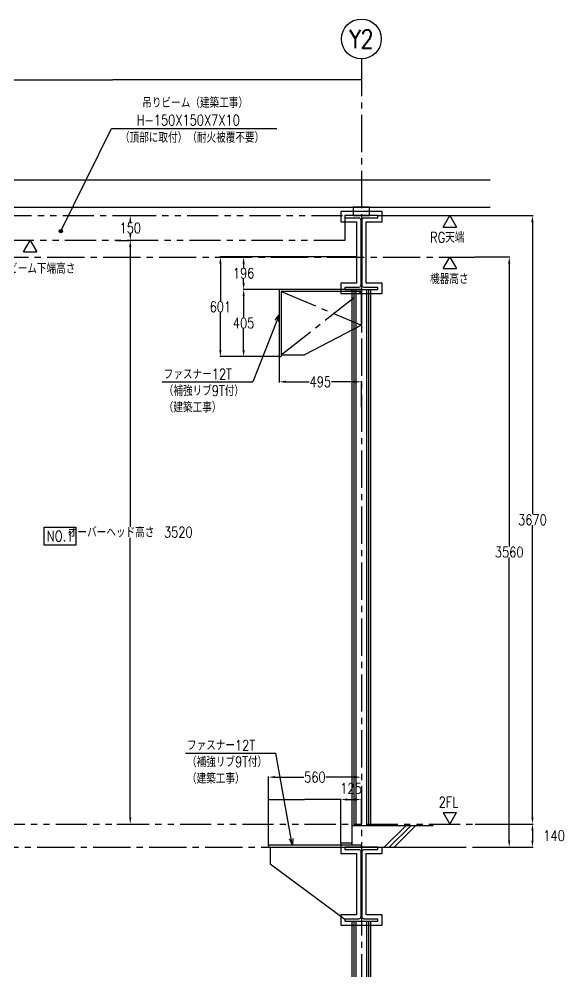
# Model space of a CAD drawing. Extents: x 1780 to 16224, y 361 to 9566.
# Drawn here: x 12283 to 15581, y 3252 to 9000 of the extents above; entities that cross this region are included whole.
import ezdxf
from ezdxf.enums import TextEntityAlignment as Align

# ---------------------------------------------------------------- set-up
doc = ezdxf.new("R2010")
doc.units = 0
doc.header["$LTSCALE"] = 300
doc.header["$MEASUREMENT"] = 0
doc.linetypes.add('CENTER2', pattern=[1.125, 0.75, -0.125, 0.125, -0.125])
doc.linetypes.add('PHANTOM2', pattern=[1.25, 0.625, -0.125, 0.125, -0.125, 0.125, -0.125])
doc.layers.get('0').update_dxf_attribs({"linetype": 'CONTINUOUS'})
doc.layers.get('DEFPOINTS').update_dxf_attribs({"color": 8, "linetype": 'CONTINUOUS'})
for name, color, linetype in [('01-寸法１', 6, 'CONTINUOUS'), ('01-梁_S', 7, 'CONTINUOUS'), ('ZZ-BUILD-AXIS-T', 7, 'CENTER2'), ('ZZ-BUILD-BLN-T', 7, 'CONTINUOUS'), ('ZZ-BUILD-W', 3, 'CONTINUOUS'), ('ZZ-COMMENT', 6, 'CONTINUOUS'), ('ZZ-COMMENT-STL', 6, 'CONTINUOUS'), ('ZZ-DIM-COM1', 6, 'CONTINUOUS'), ('ZZ-DIM-COM2', 7, 'CONTINUOUS'), ('ZZ-KIKI-ALL', 7, 'CONTINUOUS'), ('ZZ-OBJE', 3, 'CONTINUOUS')]:
    doc.layers.add(name, color=color, linetype=linetype)
doc.styles.add('MITOH', font='romans.shx', dxfattribs={"width": 0.8, "bigfont": 'extfont.shx'})
doc.dimstyles.get("Standard").update_dxf_attribs({"dimtxt": 0.18, "dimasz": 0.18, "dimexe": 0.18, "dimexo": 0.0625, "dimgap": 0.09, "dimtad": 0, "dimtih": 1, "dimtoh": 1, "dimzin": 0, "dimdsep": 46, "dimtxsty": 'MITOH', "dimcen": 0.09, "dimadec": 0, "dimazin": 0, "dimtfac": 1, "dimtofl": 0, "dimtmove": 2, "dimatfit": 3, "dimfxl": 1, "dimtolj": 1, "dimarcsym": 0})

# ---------------------------------------------------------------- blocks, each defined once
blk = doc.blocks.new('*D831')
at = {"layer": 'DEFPOINTS', "color": 0, "transparency": 16777216}
for p in [(14347.1, 4443.3), (14347.1, 4427.1), (13787.1, 4016.5)]:
    blk.add_point(p, dxfattribs=at)
at = {"layer": 'ZZ-DIM-COM1', "color": 0, "lineweight": -2, "transparency": 16777216}
for p, q in [((13787.1, 4017.7), (13787.1, 4430.7)), ((13827.1, 4427.1), (14000.5, 4427.1)), ((14307.1, 4427.1), (14133.7, 4427.1)), ((14347.1, 4442), (14347.1, 4423.5))]:
    blk.add_line(p, q, dxfattribs=at)
at = {"layer": 'ZZ-DIM-COM1', "color": 0, "transparency": 16777216}
for points in [[(13827.1, 4433.7), (13827.1, 4420.4), (13787.1, 4427.1)], [(14307.1, 4433.7), (14307.1, 4420.4), (14347.1, 4427.1)]]:
    blk.add_solid(points, dxfattribs=at)
at = {"layer": 'ZZ-DIM-COM1', "color": 0, "transparency": 16777216, "insert": (14067.1, 4427.1), "char_height": 63, "attachment_point": 5, "style": 'MITOH'}
blk.add_mtext('\\A1;560', dxfattribs=at)
blk = doc.blocks.new('*D833')
at = {"layer": 'DEFPOINTS', "color": 0, "transparency": 16777216}
for p in [(14347.1, 8653.6), (14347.1, 8633.7), (11347.1, 8153.6)]:
    blk.add_point(p, dxfattribs=at)
at = {"layer": 'ZZ-DIM-COM1', "color": 0, "lineweight": -2, "transparency": 16777216}
for p, q in [((11347.1, 8153.7), (11347.1, 8633.9)), ((11347.3, 8633.7), (12846.6, 8633.7)), ((14346.9, 8633.7), (12847.6, 8633.7)), ((14347.1, 8653.6), (14347.1, 8633.5))]:
    blk.add_line(p, q, dxfattribs=at)
at = {"layer": 'ZZ-DIM-COM1', "color": 0, "transparency": 16777216}
for points in [[(11347.3, 8633.7), (11347.3, 8633.7), (11347.1, 8633.7)], [(14346.9, 8633.7), (14346.9, 8633.7), (14347.1, 8633.7)]]:
    blk.add_solid(points, dxfattribs=at)
at = {"layer": 'ZZ-DIM-COM1', "color": 0, "transparency": 16777216, "insert": (12847.1, 8633.7), "char_height": 0.18, "attachment_point": 5, "style": 'MITOH'}
blk.add_mtext('\\A1;3000.00', dxfattribs=at)
blk = doc.blocks.new('*D834')
at = {"layer": 'DEFPOINTS', "color": 0, "transparency": 16777216}
for p in [(12864.6, 7664.5), (12953.7, 7664.5), (12871.2, 4144.5)]:
    blk.add_point(p, dxfattribs=at)
at = {"layer": 'ZZ-DIM-COM1', "color": 0, "lineweight": -2, "transparency": 16777216}
for p, q in [((12865.9, 7664.5), (12957.3, 7664.5)), ((12953.7, 7624.5), (12953.7, 5937.8)), ((12953.7, 4184.5), (12953.7, 5871.2)), ((12872.5, 4144.5), (12957.3, 4144.5))]:
    blk.add_line(p, q, dxfattribs=at)
at = {"layer": 'ZZ-DIM-COM1', "color": 0, "transparency": 16777216}
for points in [[(12947.1, 7624.5), (12960.4, 7624.5), (12953.7, 7664.5)], [(12947.1, 4184.5), (12960.4, 4184.5), (12953.7, 4144.5)]]:
    blk.add_solid(points, dxfattribs=at)
at = {"layer": 'ZZ-DIM-COM1', "color": 0, "transparency": 16777216, "insert": (12953.7, 5904.5), "char_height": 63, "attachment_point": 5, "style": 'MITOH'}
blk.add_mtext('\\A1;オーバーヘッド高さ\u30003520', dxfattribs=at)
blk = doc.blocks.new('*D835')
at = {"layer": 'DEFPOINTS', "color": 0, "transparency": 16777216}
for p in [(14446.6, 7814.5), (15378.5, 7814.5), (15031.5, 4144.5)]:
    blk.add_point(p, dxfattribs=at)
at = {"layer": 'ZZ-DIM-COM1', "color": 0, "lineweight": -2, "transparency": 16777216}
for p, q in [((14447.9, 7814.5), (15382.1, 7814.5)), ((15378.5, 7774.5), (15378.5, 6012.8)), ((15378.5, 4184.5), (15378.5, 5946.2)), ((15032.7, 4144.5), (15382.1, 4144.5))]:
    blk.add_line(p, q, dxfattribs=at)
at = {"layer": 'ZZ-DIM-COM1', "color": 0, "transparency": 16777216}
for points in [[(15371.8, 7774.5), (15385.1, 7774.5), (15378.5, 7814.5)], [(15371.8, 4184.5), (15385.1, 4184.5), (15378.5, 4144.5)]]:
    blk.add_solid(points, dxfattribs=at)
at = {"layer": 'ZZ-DIM-COM1', "color": 0, "transparency": 16777216, "insert": (15378.5, 5979.5), "char_height": 63, "attachment_point": 5, "style": 'MITOH'}
blk.add_mtext('\\A1;3670', dxfattribs=at)
blk = doc.blocks.new('*D836')
at = {"layer": 'DEFPOINTS', "color": 0, "transparency": 16777216}
for p in [(12884, 7814.5), (12953.7, 7814.5), (12864.6, 7664.5)]:
    blk.add_point(p, dxfattribs=at)
at = {"layer": 'ZZ-DIM-COM1', "color": 0, "lineweight": -2, "transparency": 16777216}
for p, q in [((12885.2, 7814.5), (12957.3, 7814.5)), ((12953.7, 7774.5), (12953.7, 7772.8)), ((12953.7, 7704.5), (12953.7, 7706.2)), ((12865.9, 7664.5), (12957.3, 7664.5))]:
    blk.add_line(p, q, dxfattribs=at)
at = {"layer": 'ZZ-DIM-COM1', "color": 0, "transparency": 16777216}
for points in [[(12947.1, 7774.5), (12960.4, 7774.5), (12953.7, 7814.5)], [(12947.1, 7704.5), (12960.4, 7704.5), (12953.7, 7664.5)]]:
    blk.add_solid(points, dxfattribs=at)
at = {"layer": 'ZZ-DIM-COM1', "color": 0, "transparency": 16777216, "insert": (12953.7, 7739.5), "char_height": 63, "attachment_point": 5, "style": 'MITOH'}
blk.add_mtext('\\A1;150', dxfattribs=at)
blk = doc.blocks.new('*D839')
at = {"layer": 'DEFPOINTS', "color": 0, "transparency": 16777216}
for p in [(15031.5, 4144.5), (15031.5, 4004.5), (15378.5, 4004.5)]:
    blk.add_point(p, dxfattribs=at)
at = {"layer": 'ZZ-DIM-COM1', "color": 0, "lineweight": -2, "transparency": 16777216}
for p, q in [((15032.7, 4144.5), (15382.1, 4144.5)), ((15378.5, 4104.5), (15378.5, 4044.5)), ((15032.7, 4004.5), (15382.1, 4004.5))]:
    blk.add_line(p, q, dxfattribs=at)
at = {"layer": 'ZZ-DIM-COM1', "color": 0, "transparency": 16777216}
for points in [[(15371.8, 4104.5), (15385.1, 4104.5), (15378.5, 4144.5)], [(15371.8, 4044.5), (15385.1, 4044.5), (15378.5, 4004.5)]]:
    blk.add_solid(points, dxfattribs=at)
at = {"layer": 'ZZ-DIM-COM1', "color": 0, "transparency": 16777216, "insert": (15509, 4074.5), "char_height": 63, "attachment_point": 5, "style": 'MITOH'}
blk.add_mtext('\\A1;140', dxfattribs=at)
blk = doc.blocks.new('*D841')
at = {"layer": 'DEFPOINTS', "color": 0, "transparency": 16777216}
for p in [(13852.1, 6963.5), (14347.1, 6811.7), (14347.1, 6656.6)]:
    blk.add_point(p, dxfattribs=at)
at = {"layer": 'ZZ-DIM-COM1', "color": 0, "lineweight": -2, "transparency": 16777216}
for p, q in [((13852.1, 6962.2), (13852.1, 6808.1)), ((13892.1, 6811.7), (14033, 6811.7)), ((14307.1, 6811.7), (14166.2, 6811.7)), ((14347.1, 6657.8), (14347.1, 6815.3))]:
    blk.add_line(p, q, dxfattribs=at)
at = {"layer": 'ZZ-DIM-COM1', "color": 0, "transparency": 16777216}
for points in [[(13892.1, 6818.4), (13892.1, 6805.1), (13852.1, 6811.7)], [(14307.1, 6818.4), (14307.1, 6805.1), (14347.1, 6811.7)]]:
    blk.add_solid(points, dxfattribs=at)
at = {"layer": 'ZZ-DIM-COM1', "color": 0, "transparency": 16777216, "insert": (14099.6, 6811.7), "char_height": 63, "attachment_point": 5, "style": 'MITOH'}
blk.add_mtext('\\A1;495', dxfattribs=at)
blk = doc.blocks.new('*D850')
at = {"layer": 'DEFPOINTS', "color": 0, "transparency": 16777216}
for p in [(13497.1, 7564.5), (13637.1, 7564.5), (13852.1, 6963.5)]:
    blk.add_point(p, dxfattribs=at)
at = {"layer": 'ZZ-DIM-COM1', "color": 0, "lineweight": -2, "transparency": 16777216}
for p, q in [((13635.9, 7564.5), (13493.5, 7564.5)), ((13497.1, 7524.5), (13497.1, 7297.3)), ((13497.1, 7003.5), (13497.1, 7230.7)), ((13850.9, 6963.5), (13493.5, 6963.5))]:
    blk.add_line(p, q, dxfattribs=at)
at = {"layer": 'ZZ-DIM-COM1', "color": 0, "transparency": 16777216}
for points in [[(13490.5, 7524.5), (13503.8, 7524.5), (13497.1, 7564.5)], [(13490.5, 7003.5), (13503.8, 7003.5), (13497.1, 6963.5)]]:
    blk.add_solid(points, dxfattribs=at)
at = {"layer": 'ZZ-DIM-COM1', "color": 0, "transparency": 16777216, "insert": (13497.1, 7264), "char_height": 63, "attachment_point": 5, "style": 'MITOH'}
blk.add_mtext('\\A1;601', dxfattribs=at)
blk = doc.blocks.new('*D851')
at = {"layer": 'DEFPOINTS', "color": 0, "transparency": 16777216}
for p in [(13637.1, 7368.5), (13852.1, 7368.5), (13852.1, 6963.5)]:
    blk.add_point(p, dxfattribs=at)
at = {"layer": 'ZZ-DIM-COM1', "color": 0, "lineweight": -2, "transparency": 16777216}
for p, q in [((13850.9, 7368.5), (13633.5, 7368.5)), ((13637.1, 7328.5), (13637.1, 7199.3)), ((13637.1, 7003.5), (13637.1, 7132.7)), ((13850.9, 6963.5), (13633.5, 6963.5))]:
    blk.add_line(p, q, dxfattribs=at)
at = {"layer": 'ZZ-DIM-COM1', "color": 0, "transparency": 16777216}
for points in [[(13630.5, 7328.5), (13643.8, 7328.5), (13637.1, 7368.5)], [(13630.5, 7003.5), (13643.8, 7003.5), (13637.1, 6963.5)]]:
    blk.add_solid(points, dxfattribs=at)
at = {"layer": 'ZZ-DIM-COM1', "color": 0, "transparency": 16777216, "insert": (13637.1, 7166), "char_height": 63, "attachment_point": 5, "style": 'MITOH'}
blk.add_mtext('\\A1;405', dxfattribs=at)
blk = doc.blocks.new('*D852')
at = {"layer": 'DEFPOINTS', "color": 0, "transparency": 16777216}
for p in [(13637.1, 7564.5), (14318.1, 7564.5), (13852.1, 7368.5)]:
    blk.add_point(p, dxfattribs=at)
at = {"layer": 'ZZ-DIM-COM1', "color": 0, "lineweight": -2, "transparency": 16777216}
for p, q in [((14316.9, 7564.5), (13633.5, 7564.5)), ((13637.1, 7524.5), (13637.1, 7499.8)), ((13637.1, 7408.5), (13637.1, 7433.2)), ((13850.9, 7368.5), (13633.5, 7368.5))]:
    blk.add_line(p, q, dxfattribs=at)
at = {"layer": 'ZZ-DIM-COM1', "color": 0, "transparency": 16777216}
for points in [[(13630.5, 7524.5), (13643.8, 7524.5), (13637.1, 7564.5)], [(13630.5, 7408.5), (13643.8, 7408.5), (13637.1, 7368.5)]]:
    blk.add_solid(points, dxfattribs=at)
at = {"layer": 'ZZ-DIM-COM1', "color": 0, "transparency": 16777216, "insert": (13637.1, 7466.5), "char_height": 63, "attachment_point": 5, "style": 'MITOH'}
blk.add_mtext('\\A1;196', dxfattribs=at)
blk = doc.blocks.new('*U671')
at = {"layer": 'ZZ-COMMENT-STL', "style": 'MITOH', "width": 0.8}
for s, p in [('吊りビーム（建築工事）', (12957.5, 8463.6)), ('H-150X150X7X10', (12923.2, 8358.6)), ('（頂部に取付）（耐火被覆不要）', (12823.1, 8253.6))]:
    blk.add_text(s, height=63, dxfattribs=at).set_placement(p)
blk = doc.blocks.new('DOTSMALL')
at = {"color": 0, "linetype": 'ByBlock'}
blk.add_line((0, 0), (-1, 0), dxfattribs=at)
for radius in [0.25, 0.17, 0.09]:
    blk.add_circle((0, 0), radius, dxfattribs=at)
blk = doc.blocks.new('*U673')
at = {"layer": 'ZZ-COMMENT'}
blk.add_lwpolyline([(12466.4, 7720.9), (12771.6, 8338.6)], dxfattribs=at)
at = {"layer": 'ZZ-COMMENT', "xscale": 40, "yscale": 40, "zscale": 40, "rotation": 243.7065900011517}
blk.add_blockref('DOTSMALL', (12466.4, 7720.9), dxfattribs=at)
blk = doc.blocks.new('_OPEN30')
at = {"color": 0, "linetype": 'ByBlock'}
for p, q in [((-1, 0.27), (0, 0)), ((0, 0), (-1, -0.27)), ((0, 0), (-1, 0))]:
    blk.add_line(p, q, dxfattribs=at)
blk = doc.blocks.new('*U677')
at = {"layer": 'ZZ-COMMENT'}
blk.add_lwpolyline([(13768.7, 7178.8), (13623.1, 6811.1)], dxfattribs=at)
at = {"layer": 'ZZ-COMMENT', "xscale": 40, "yscale": 40, "zscale": 40, "rotation": 68.38732208389312}
blk.add_blockref('_OPEN30', (13783.5, 7216), dxfattribs=at)
blk = doc.blocks.new('*U683')
at = {"layer": 'ZZ-COMMENT'}
blk.add_lwpolyline([(13855.4, 4055.8), (13763.1, 4572.3)], dxfattribs=at)
at = {"layer": 'ZZ-COMMENT', "xscale": 40, "yscale": 40, "zscale": 40, "rotation": 280.1357507366822}
blk.add_blockref('_OPEN30', (13862.5, 4016.5), dxfattribs=at)
blk = doc.blocks.new('*D878')
at = {"layer": 'DEFPOINTS', "color": 0, "transparency": 16777216}
for p in [(13787.1, 4292.2), (14222.6, 4029.5), (13787.1, 4016.5)]:
    blk.add_point(p, dxfattribs=at)
at = {"layer": 'ZZ-DIM-COM2', "color": 0, "lineweight": -2, "transparency": 16777216}
for p, q in [((13787.1, 4016.5), (13787.1, 4292.4)), ((13787.3, 4292.2), (14004.4, 4292.2)), ((14222.4, 4292.2), (14005.3, 4292.2)), ((14222.6, 4029.5), (14222.6, 4292.4))]:
    blk.add_line(p, q, dxfattribs=at)
at = {"layer": 'ZZ-DIM-COM2', "color": 0, "transparency": 16777216}
for points in [[(13787.3, 4292.3), (13787.3, 4292.2), (13787.1, 4292.2)], [(14222.4, 4292.3), (14222.4, 4292.2), (14222.6, 4292.2)]]:
    blk.add_solid(points, dxfattribs=at)
at = {"layer": 'ZZ-DIM-COM2', "color": 0, "transparency": 16777216, "insert": (14004.9, 4292.2), "char_height": 0.18, "attachment_point": 5, "style": 'MITOH'}
blk.add_mtext('\\A1;435.50', dxfattribs=at)
blk = doc.blocks.new('*D881')
at = {"layer": 'DEFPOINTS', "color": 0, "transparency": 16777216}
for p in [(14347.1, 4292.2), (14347.1, 4134.5), (14222.6, 4029.5)]:
    blk.add_point(p, dxfattribs=at)
at = {"layer": 'ZZ-DIM-COM1', "color": 0, "lineweight": -2, "transparency": 16777216}
for p, q in [((14222.6, 4030.7), (14222.6, 4295.8)), ((14262.6, 4292.2), (14307.1, 4292.2)), ((14347.1, 4135.7), (14347.1, 4295.8))]:
    blk.add_line(p, q, dxfattribs=at)
at = {"layer": 'ZZ-DIM-COM1', "color": 0, "transparency": 16777216}
for points in [[(14262.6, 4298.9), (14262.6, 4285.6), (14222.6, 4292.2)], [(14307.1, 4298.9), (14307.1, 4285.6), (14347.1, 4292.2)]]:
    blk.add_solid(points, dxfattribs=at)
at = {"layer": 'ZZ-DIM-COM1', "color": 0, "transparency": 16777216, "insert": (14284.9, 4359.7), "char_height": 63, "attachment_point": 5, "style": 'MITOH'}
blk.add_mtext('\\A1;125', dxfattribs=at)
blk = doc.blocks.new('*D887')
at = {"layer": 'DEFPOINTS', "color": 0, "transparency": 16777216}
for p in [(15031.5, 7564.5), (15238.5, 7564.5), (15031.5, 4004.5)]:
    blk.add_point(p, dxfattribs=at)
at = {"layer": 'ZZ-DIM-COM1', "color": 0, "lineweight": -2, "transparency": 16777216}
for p, q in [((15032.7, 7564.5), (15242.1, 7564.5)), ((15238.5, 7524.5), (15238.5, 5817.8)), ((15238.5, 4044.5), (15238.5, 5751.2)), ((15032.7, 4004.5), (15242.1, 4004.5))]:
    blk.add_line(p, q, dxfattribs=at)
at = {"layer": 'ZZ-DIM-COM1', "color": 0, "transparency": 16777216}
for points in [[(15231.8, 7524.5), (15245.1, 7524.5), (15238.5, 7564.5)], [(15231.8, 4044.5), (15245.1, 4044.5), (15238.5, 4004.5)]]:
    blk.add_solid(points, dxfattribs=at)
at = {"layer": 'ZZ-DIM-COM1', "color": 0, "transparency": 16777216, "insert": (15238.5, 5784.5), "char_height": 63, "attachment_point": 5, "style": 'MITOH'}
blk.add_mtext('\\A1;3560', dxfattribs=at)

msp = doc.modelspace()

# ---------------------------------------------------------------- linework, layer by layer
for p, q in [((14840.884, 7745.181), (14880.884, 7814.463)), ((14880.884, 7814.463), (14920.884, 7745.181)), ((14840.884, 7745.181), (14920.884, 7745.181)), ((12310.629, 7595.181), (12350.629, 7664.463)), ((12350.629, 7664.463), (12390.629, 7595.181)), ((12310.629, 7595.181), (12390.629, 7595.181)), ((14840.884, 7495.181), (14880.884, 7564.463)), ((14880.884, 7564.463), (14920.884, 7495.181)), ((14840.884, 7495.181), (14920.884, 7495.181)), ((14840.884, 4213.745), (14920.884, 4213.745)), ((14840.884, 4213.745), (14880.884, 4144.463)), ((14880.884, 4144.463), (14920.884, 4213.745))]:
    msp.add_line(p, q)
at = {"layer": '01-寸法１'}
for p, q in [((13146.224, 6811.149), (13691.734, 6811.149)), ((13286.224, 4572.258), (13831.734, 4572.258))]:
    msp.add_line(p, q, dxfattribs=at)
at = {"layer": '01-梁_S'}
for points in [[(14471.614, 7839.463), (14222.614, 7839.463), (14222.614, 7776.463), (14318.114, 7776.463), (14318.114, 7406.463), (14222.614, 7406.463), (14222.614, 7343.463), (14471.614, 7343.463), (14471.614, 7406.463), (14376.114, 7406.463), (14376.114, 7776.463), (14471.614, 7776.463)], [(14297.114, 7814.463), (14397.114, 7814.463), (14397.114, 7864.463), (14297.114, 7864.463)]]:
    msp.add_lwpolyline(points, close=True, dxfattribs=at)
for points in [[(14247.614, 7368.463), (14446.614, 7368.463), (14446.614, 7381.463), (14364.114, 7381.463, -0.414), (14351.114, 7394.463), (14351.114, 7788.463, -0.414), (14364.114, 7801.463), (14446.614, 7801.463), (14446.614, 7814.463), (14247.614, 7814.463), (14247.614, 7801.463), (14330.114, 7801.463, -0.414), (14343.114, 7788.463), (14343.114, 7394.463, -0.414), (14330.114, 7381.463), (14247.614, 7381.463), (14247.614, 7368.463)], [(14247.614, 3558.463), (14446.614, 3558.463), (14446.614, 3571.463), (14364.114, 3571.463, -0.414), (14351.114, 3584.463), (14351.114, 3978.463, -0.414), (14364.114, 3991.463), (14446.614, 3991.463), (14446.614, 4004.463), (14247.614, 4004.463), (14247.614, 3991.463), (14330.114, 3991.463, -0.414), (14343.114, 3978.463), (14343.114, 3584.463, -0.414), (14330.114, 3571.463), (14247.614, 3571.463), (14247.614, 3558.463)]]:
    msp.add_lwpolyline(points, format="xyb", dxfattribs=at)
msp.add_lwpolyline([(14289.614, 4029.463), (14222.614, 4029.463), (14222.614, 3966.463), (14318.114, 3966.463), (14318.114, 3596.463), (14222.614, 3596.463), (14222.614, 3533.463), (14471.614, 3533.463), (14471.614, 3596.463), (14376.114, 3596.463), (14376.114, 3966.463), (14471.614, 3966.463), (14471.614, 4004.463)], dxfattribs=at)
at = {"layer": 'ZZ-BUILD-AXIS-T', "linetype": 'CENTER2'}
for p, q in [((14347.114, 8759.632), (14347.114, 3164.8)), ((13864.114, 6973.463), (14347.114, 7356.463)), ((13864.114, 7356.463), (14347.114, 7152.463)), ((8004.702, 4004.463), (15031.492, 4004.463))]:
    msp.add_line(p, q, dxfattribs=at)
at = {"layer": 'ZZ-BUILD-AXIS-T', "color": 1, "linetype": 'CENTER2'}
msp.add_line((8064.492, 7564.463), (15031.492, 7564.463), dxfattribs=at)
at = {"layer": 'ZZ-BUILD-BLN-T'}
msp.add_circle((14347.114, 8879.632), 120, dxfattribs=at)
at = {"layer": 'ZZ-BUILD-W', "linetype": 'Continuous'}
for p, q in [((8064.492, 8030.463), (15122.795, 8030.463)), ((8064.492, 7864.463), (15122.795, 7864.463)), ((14289.614, 7368.463), (14289.614, 4134.463)), ((14302.114, 7368.463), (14302.114, 4134.463)), ((14314.614, 7368.463), (14314.614, 4134.463)), ((14379.614, 4134.463), (14379.614, 7368.463)), ((14392.114, 4134.463), (14392.114, 7368.463)), ((14404.614, 4134.463), (14404.614, 7368.463)), ((14289.614, 4132.223), (14289.614, 4016.463)), ((14289.614, 3558.463), (14289.614, 3164.8)), ((14302.114, 3558.463), (14302.114, 3164.8)), ((14314.614, 3558.463), (14314.614, 3164.8)), ((14379.614, 3164.8), (14379.614, 3558.463)), ((14392.114, 3164.8), (14392.114, 3558.463)), ((14404.614, 3164.8), (14404.614, 3558.463))]:
    msp.add_line(p, q, dxfattribs=at)
at = {"layer": 'ZZ-BUILD-W', "color": 5, "linetype": 'PHANTOM2'}
msp.add_line((8004.702, 4144.463), (15031.492, 4144.463), dxfattribs=at)
at = {"layer": 'ZZ-BUILD-W', "color": 7, "linetype": 'Continuous'}
for p, q in [((14484.48, 4004.463), (14614.48, 4134.463)), ((14514.48, 4004.463), (14644.48, 4134.463)), ((14544.48, 4004.463), (14674.48, 4134.463))]:
    msp.add_line(p, q, dxfattribs=at)
at = {"layer": 'ZZ-BUILD-W', "linetype": 'Continuous'}
for points in [[(14780.954, 4134.463), (14289.614, 4134.463), (14289.614, 4016.463)], [(14289.614, 4004.463), (14780.954, 4004.463)]]:
    msp.add_lwpolyline(points, dxfattribs=at)
at = {"layer": 'ZZ-COMMENT-STL'}
msp.add_line((12840.237, 8338.595), (13837.037, 8338.595), dxfattribs=at)
at = {"layer": 'ZZ-DIM-COM1'}
msp.add_lwpolyline([(12435.34, 5827.052), (12435.34, 5934.152), (12625.84, 5934.152), (12625.84, 5827.052)], close=True, dxfattribs=at)
at = {"layer": 'ZZ-OBJE', "linetype": 'Continuous'}
for p, q in [((14347.114, 7356.463), (14347.114, 7152.463)), ((14347.114, 7152.463), (14004.114, 6973.463)), ((13864.114, 6973.463), (14004.114, 6973.463)), ((13797.114, 4004.463), (13797.114, 3904.463)), ((13797.114, 3904.463), (14247.614, 3571.463))]:
    msp.add_line(p, q, dxfattribs=at)
at = {"layer": 'ZZ-OBJE', "color": 5, "linetype": 'PHANTOM2'}
msp.add_lwpolyline([(11421.614, 7814.463), (14247.614, 7814.463), (14247.614, 7664.463), (11421.614, 7664.463)], close=True, dxfattribs=at)
at = {"layer": 'ZZ-OBJE', "linetype": 'Continuous'}
for points in [[(14347.114, 7152.463), (14347.114, 7368.463), (13852.114, 7368.463), (13852.114, 6963.463), (13864.114, 6963.463)], [(14347.114, 7356.463), (13864.114, 7356.463), (13864.114, 6963.463)]]:
    msp.add_lwpolyline(points, dxfattribs=at)
msp.add_lwpolyline([(14347.114, 4004.463), (14347.114, 4016.463), (13787.114, 4016.463), (13787.114, 4004.463)], close=True, dxfattribs=at)

# ---------------------------------------------------------------- block references
at = {"layer": 'ZZ-DIM-COM1'}
for name in ['*U671', '*U673', '*U677', '*U683']:
    msp.add_blockref(name, (68.636, 0), dxfattribs=at)

# ---------------------------------------------------------------- texts
at = {"layer": '01-寸法１', "style": 'MITOH', "width": 0.8}
for s, p in [('RG天端', (14761.65, 7651.212)), ('吊りビーム下端高さ', (12100.953, 7463.719)), ('機器高さ', (14761.65, 7401.212)), ('ファスナー12T', (13155.488, 6826.582)), ('（補強リブ9T付）', (13155.488, 6726.582)), ('（建築工事）', (13155.488, 6626.582)), ('ファスナー12T', (13295.488, 4587.691)), ('（補強リブ9T付）', (13295.488, 4487.691)), ('（建築工事）', (13295.488, 4387.691)), ('2FL', (14813.05, 4244.713))]:
    msp.add_text(s, height=63, dxfattribs=at).set_placement(p)
at = {"layer": 'ZZ-BUILD-BLN-T', "style": 'MITOH', "width": 0.8}
msp.add_text('Y2', height=112, rotation=360, dxfattribs=at).set_placement((14347.114, 8879.632), align=Align.MIDDLE_CENTER)
at = {"layer": 'ZZ-KIKI-ALL', "color": 4, "style": 'MITOH', "width": 0.8}
msp.add_text('NO.1', height=63, rotation=360, dxfattribs=at).set_placement((12530.59, 5880.602), align=Align.MIDDLE_CENTER)

# ---------------------------------------------------------------- dimensions: what is measured, and where the dimension line sits
at = {"layer": 'ZZ-DIM-COM1'}
for base, p1, p2, override, picture, middle in [((14347.114, 8633.694), (11347.114, 8153.643), (14347.114, 8653.643), {"dimtmove": 1}, '*D833', (12847.114, 8633.694)), ((14347.114, 6811.722), (13852.114, 6963.463), (14347.114, 6656.568), {"dimscale": 20, "dimtxt": 3.15, "dimasz": 2, "dimdec": 0}, '*D841', (14099.614, 6811.722)), ((14347.114, 4427.051), (13787.114, 4016.463), (14347.114, 4443.277), {"dimscale": 20, "dimtxt": 3.15, "dimasz": 2, "dimdec": 0}, '*D831', (14067.114, 4427.051)), ((14347.11421691, 4292.234959928), (14222.61421691, 4029.462538535), (14347.11421691, 4134.462538535), {"dimscale": 20, "dimtxt": 3.15, "dimasz": 2, "dimdec": 0}, '*D881', (14284.86421691, 4359.734959928))]:
    dim = msp.add_linear_dim(base=base, p1=p1, p2=p2, dimstyle='Standard', override=override, dxfattribs=at)
    dim.commit()
    dim.dimension.update_dxf_attribs({"geometry": picture, "text_midpoint": middle})
dim = msp.add_linear_dim(base=(12953.75, 7814.463), p1=(12864.614, 7664.463), p2=(12883.994, 7814.463), angle=90, dimstyle='Standard', override={"dimscale": 20, "dimtxt": 3.15, "dimasz": 2, "dimdec": 0}, dxfattribs=at)
dim.commit()
dim.dimension.update_dxf_attribs({"geometry": '*D836', "text_midpoint": (12953.75, 7739.463), "dimtype": 160})
for base, p1, p2, picture, middle in [((15378.469, 7814.463), (15031.492, 4144.463), (14446.614, 7814.463), '*D835', (15378.469, 5979.463)), ((13497.138, 7564.463), (13852.114, 6963.463), (13637.138, 7564.463), '*D850', (13497.138, 7263.963)), ((13637.138, 7564.463), (13852.114, 7368.463), (14318.114, 7564.463), '*D852', (13637.138, 7466.463)), ((15238.469, 7564.463), (15031.492, 4004.463), (15031.492, 7564.463), '*D887', (15238.469, 5784.463)), ((13637.138, 7368.463), (13852.114, 6963.463), (13852.114, 7368.463), '*D851', (13637.138, 7165.963)), ((15378.469, 4004.463), (15031.492, 4144.463), (15031.492, 4004.463), '*D839', (15508.969, 4074.463))]:
    dim = msp.add_linear_dim(base=base, p1=p1, p2=p2, angle=90, dimstyle='Standard', override={"dimscale": 20, "dimtxt": 3.15, "dimasz": 2, "dimdec": 0}, dxfattribs=at)
    dim.commit()
    dim.dimension.update_dxf_attribs({"geometry": picture, "text_midpoint": middle})
dim = msp.add_linear_dim(base=(12953.75, 7664.463), p1=(12871.234, 4144.463), p2=(12864.614, 7664.463), angle=90, text='オーバーヘッド高さ\u3000<>', dimstyle='Standard', override={"dimscale": 20, "dimtxt": 3.15, "dimasz": 2, "dimdec": 0}, dxfattribs=at)
dim.commit()
dim.dimension.update_dxf_attribs({"geometry": '*D834', "text_midpoint": (12953.75, 5904.463)})
at = {"layer": 'ZZ-DIM-COM2'}
dim = msp.add_linear_dim(base=(13787.114, 4292.235), p1=(14222.614, 4029.463), p2=(13787.114, 4016.463), dimstyle='Standard', dxfattribs=at)
dim.commit()
dim.dimension.update_dxf_attribs({"geometry": '*D878', "text_midpoint": (14004.864, 4292.235)})

doc.saveas('drawing.dxf')
